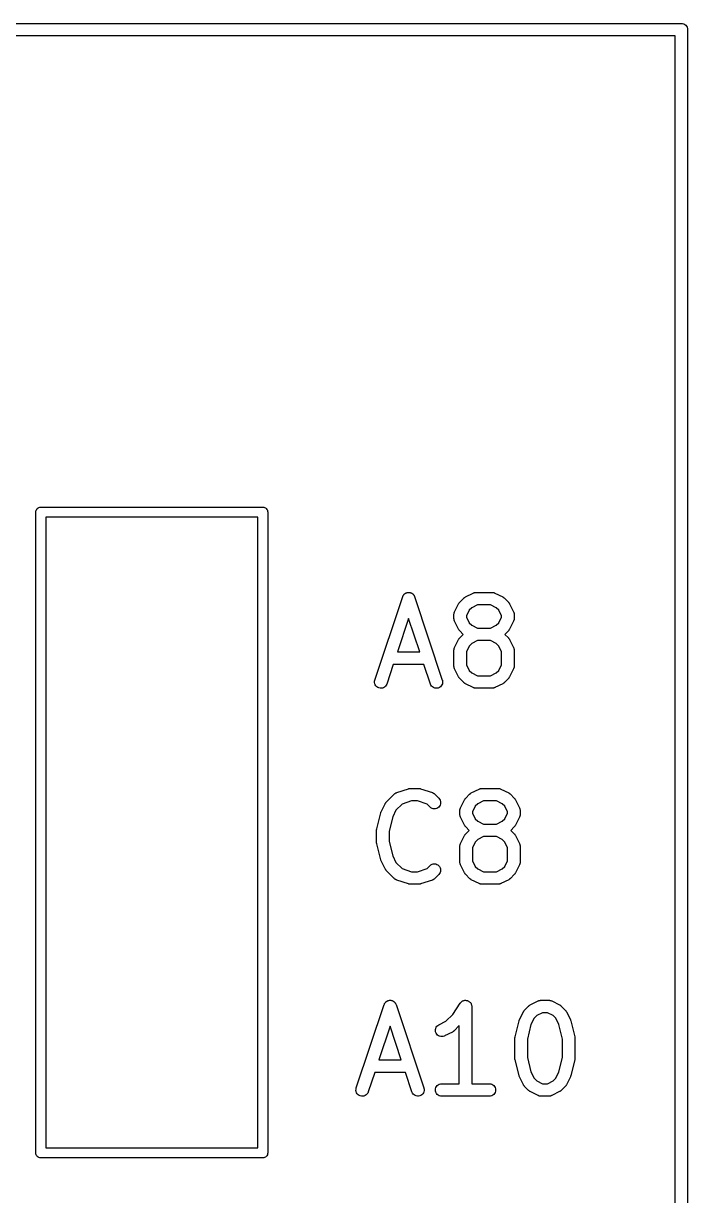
# Model space of a CAD drawing. Extents: x 108.9 to 171.3, y -114.4 to -56.8.
# Drawn here: x 163.31 to 171.27, y -70.87 to -56.82 of the extents above; entities that cross this region are included whole.
import ezdxf

# ---------------------------------------------------------------- set-up
doc = ezdxf.new("R2010")
doc.units = 0
doc.header["$MEASUREMENT"] = 0
doc.layers.add('BLACK', color=7, linetype='CONTINUOUS')

msp = doc.modelspace()

# ---------------------------------------------------------------- linework, layer by layer
at = {"layer": 'BLACK', "linetype": 'CONTINUOUS'}
for p, q in [((108.97, -56.821), (171.192, -56.821)), ((171.192, -56.821), (171.196, -56.8206)), ((171.196, -56.8206), (171.2, -56.821)), ((171.2, -56.821), (171.211, -56.8221)), ((171.211, -56.8221), (171.225, -56.8264)), ((171.225, -56.8264), (171.238, -56.8333)), ((171.238, -56.8333), (171.249, -56.8427)), ((171.249, -56.8427), (171.259, -56.8541)), ((171.259, -56.8541), (171.266, -56.8672)), ((171.266, -56.8672), (171.27, -56.8813)), ((171.27, -56.8813), (171.271, -56.896)), ((171.121, -56.971), (109.041, -56.971)), ((171.121, -114.225), (171.121, -56.971)), ((171.271, -56.896), (171.271, -56.8997)), ((171.271, -56.8997), (171.271, -114.296)), ((163.457, -62.6662), (163.46, -62.6549)), ((163.46, -62.6549), (163.466, -62.6445)), ((163.466, -62.6445), (163.473, -62.6354)), ((163.473, -62.6354), (163.483, -62.6279)), ((163.483, -62.6279), (163.493, -62.6223)), ((163.493, -62.6223), (163.504, -62.6189)), ((163.504, -62.6189), (163.513, -62.618)), ((163.513, -62.618), (163.516, -62.6177)), ((163.513, -62.618), (163.513, -62.618)), ((163.516, -62.6177), (163.519, -62.618)), ((163.519, -62.618), (166.173, -62.618)), ((166.173, -62.618), (166.176, -62.6177)), ((166.176, -62.6177), (166.179, -62.618)), ((166.179, -62.618), (166.188, -62.6189)), ((166.188, -62.6189), (166.199, -62.6223)), ((166.199, -62.6223), (166.209, -62.6279)), ((166.209, -62.6279), (166.219, -62.6354)), ((166.219, -62.6354), (166.226, -62.6445)), ((166.226, -62.6445), (166.232, -62.6549)), ((166.232, -62.6549), (166.235, -62.6662)), ((163.456, -62.678), (163.457, -62.6662)), ((163.456, -62.681), (163.456, -62.678)), ((163.456, -70.3551), (163.456, -62.681)), ((163.576, -62.738), (163.576, -70.298)), ((166.116, -62.738), (163.576, -62.738)), ((166.116, -70.298), (166.116, -62.738)), ((166.235, -62.6662), (166.236, -62.678)), ((166.236, -62.678), (166.236, -62.6809)), ((166.236, -62.6809), (166.236, -70.3551)), ((167.521, -64.6907), (167.855, -63.6907)), ((167.855, -63.6897), (167.857, -63.685)), ((167.855, -63.6907), (167.855, -63.6897)), ((167.857, -63.685), (167.859, -63.6801)), ((167.859, -63.6801), (167.86, -63.6783)), ((167.86, -63.6783), (167.861, -63.6764)), ((167.861, -63.6764), (167.864, -63.6722)), ((167.864, -63.6722), (167.867, -63.6678)), ((167.867, -63.6678), (167.868, -63.6663)), ((167.868, -63.6663), (167.87, -63.6646)), ((167.87, -63.6646), (167.874, -63.661)), ((167.874, -63.661), (167.877, -63.6573)), ((167.877, -63.6573), (167.879, -63.6561)), ((167.879, -63.6561), (167.88, -63.6546)), ((167.88, -63.6546), (167.885, -63.6519)), ((167.885, -63.6519), (167.889, -63.6489)), ((167.889, -63.6489), (167.891, -63.6481)), ((167.891, -63.6481), (167.893, -63.647)), ((167.893, -63.647), (167.898, -63.6451)), ((167.898, -63.6451), (167.903, -63.6431)), ((167.903, -63.6431), (167.905, -63.6426)), ((167.905, -63.6426), (167.907, -63.6419)), ((167.907, -63.6419), (167.912, -63.641)), ((167.912, -63.641), (167.917, -63.6399)), ((167.917, -63.6399), (167.919, -63.6399)), ((167.919, -63.6399), (167.921, -63.6395)), ((167.921, -63.6395), (167.926, -63.6397)), ((167.926, -63.6397), (167.932, -63.6396)), ((167.932, -63.6396), (167.934, -63.64)), ((167.934, -63.64), (167.936, -63.64)), ((167.936, -63.64), (167.941, -63.6412)), ((167.941, -63.6412), (167.946, -63.6421)), ((167.946, -63.6421), (167.948, -63.6429)), ((167.948, -63.6429), (167.95, -63.6434)), ((167.95, -63.6434), (167.955, -63.6455)), ((167.955, -63.6455), (167.96, -63.6474)), ((167.96, -63.6474), (167.961, -63.6486)), ((167.961, -63.6486), (167.963, -63.6495)), ((167.963, -63.6495), (167.968, -63.6525)), ((167.968, -63.6525), (167.972, -63.6553)), ((167.972, -63.6553), (167.974, -63.6567)), ((167.974, -63.6567), (167.975, -63.658)), ((167.975, -63.658), (167.979, -63.6618)), ((167.979, -63.6618), (167.983, -63.6653)), ((167.983, -63.6653), (167.984, -63.6671)), ((167.984, -63.6671), (167.985, -63.6687)), ((167.985, -63.6687), (167.988, -63.673)), ((167.988, -63.673), (167.991, -63.6773)), ((167.991, -63.6773), (167.992, -63.6793)), ((167.992, -63.6793), (167.993, -63.6811)), ((167.993, -63.6811), (167.995, -63.6859)), ((167.995, -63.6859), (167.997, -63.6907)), ((167.997, -63.6907), (168.33, -64.6907)), ((168.478, -63.8713), (168.525, -63.7761)), ((168.525, -63.7761), (168.526, -63.7751)), ((168.526, -63.7751), (168.528, -63.7716)), ((168.528, -63.7716), (168.53, -63.7679)), ((168.53, -63.7679), (168.532, -63.7655)), ((168.532, -63.7655), (168.534, -63.7629)), ((168.534, -63.7629), (168.537, -63.7598)), ((168.537, -63.7598), (168.539, -63.7566)), ((168.539, -63.7566), (168.587, -63.709)), ((168.587, -63.709), (168.588, -63.7082)), ((168.588, -63.7082), (168.591, -63.7056)), ((168.591, -63.7056), (168.594, -63.7027)), ((168.594, -63.7027), (168.597, -63.701)), ((168.597, -63.701), (168.599, -63.6991)), ((168.599, -63.6991), (168.603, -63.6972)), ((168.603, -63.6972), (168.607, -63.6949)), ((168.607, -63.6949), (168.702, -63.6473)), ((168.702, -63.6473), (168.703, -63.6468)), ((168.703, -63.6468), (168.705, -63.6461)), ((168.705, -63.6461), (168.707, -63.645)), ((168.707, -63.645), (168.712, -63.6436)), ((168.712, -63.6436), (168.716, -63.6418)), ((168.716, -63.6418), (168.719, -63.6414)), ((168.719, -63.6414), (168.721, -63.6408)), ((168.721, -63.6408), (168.726, -63.6403)), ((168.726, -63.6403), (168.731, -63.6395)), ((168.731, -63.6395), (168.733, -63.6396)), ((168.733, -63.6396), (168.735, -63.6394)), ((168.735, -63.6394), (168.926, -63.6394)), ((168.926, -63.6394), (168.927, -63.6394)), ((168.927, -63.6394), (168.929, -63.6396)), ((168.929, -63.6396), (168.931, -63.6396)), ((168.931, -63.6396), (168.936, -63.6404)), ((168.936, -63.6404), (168.941, -63.641)), ((168.941, -63.641), (168.944, -63.6417)), ((168.944, -63.6417), (168.946, -63.6421)), ((168.946, -63.6421), (168.95, -63.6439)), ((168.95, -63.6439), (168.955, -63.6454)), ((168.955, -63.6454), (168.957, -63.6465)), ((168.957, -63.6465), (168.959, -63.6473)), ((168.959, -63.6473), (169.055, -63.6949)), ((169.055, -63.6949), (169.056, -63.6954)), ((169.056, -63.6954), (169.059, -63.6977)), ((169.059, -63.6977), (169.063, -63.6997)), ((169.063, -63.6997), (169.065, -63.7017)), ((169.065, -63.7017), (169.068, -63.7034)), ((169.068, -63.7034), (169.071, -63.7063)), ((169.071, -63.7063), (169.074, -63.709)), ((169.074, -63.709), (169.122, -63.7566)), ((169.122, -63.7566), (169.122, -63.7573)), ((169.122, -63.7573), (169.125, -63.7606)), ((169.125, -63.7606), (169.128, -63.7637)), ((169.128, -63.7637), (169.13, -63.7663)), ((169.13, -63.7663), (169.132, -63.7688)), ((169.132, -63.7688), (169.134, -63.7725)), ((169.134, -63.7725), (169.136, -63.7761)), ((169.136, -63.7761), (169.183, -63.8713)), ((168.47, -63.8994), (168.471, -63.8944)), ((168.47, -63.9016), (168.47, -63.8994)), ((168.47, -63.9038), (168.47, -63.9016)), ((168.47, -63.9049), (168.47, -63.9038)), ((168.47, -63.9525), (168.47, -63.9049)), ((168.471, -63.8893), (168.472, -63.8872)), ((168.471, -63.8944), (168.471, -63.8893)), ((168.472, -63.8872), (168.473, -63.885)), ((168.473, -63.885), (168.474, -63.8802)), ((168.474, -63.8802), (168.476, -63.8753)), ((168.476, -63.8753), (168.477, -63.8734)), ((168.477, -63.8734), (168.478, -63.8713)), ((168.654, -63.854), (168.62, -63.9226)), ((168.685, -63.8236), (168.654, -63.854)), ((168.753, -63.7894), (168.685, -63.8236)), ((168.908, -63.7894), (168.753, -63.7894)), ((168.977, -63.8236), (168.908, -63.7894)), ((169.007, -63.854), (168.977, -63.8236)), ((169.041, -63.9226), (169.007, -63.854)), ((169.183, -63.8713), (169.184, -63.8723)), ((169.184, -63.8723), (169.185, -63.8743)), ((169.185, -63.8743), (169.186, -63.8763)), ((169.186, -63.8763), (169.187, -63.8812)), ((169.187, -63.8812), (169.189, -63.886)), ((169.189, -63.886), (169.189, -63.8882)), ((169.189, -63.8882), (169.19, -63.8903)), ((169.19, -63.8903), (169.19, -63.8954)), ((169.19, -63.8954), (169.191, -63.9005)), ((169.191, -63.9005), (169.191, -63.9027)), ((169.191, -63.9027), (169.191, -63.9049)), ((169.191, -63.9049), (169.191, -63.9525)), ((167.926, -63.9515), (167.792, -64.3537)), ((168.06, -64.3537), (167.926, -63.9515)), ((168.47, -63.9547), (168.47, -63.9525)), ((168.47, -63.9569), (168.47, -63.9547)), ((168.471, -63.9619), (168.47, -63.9569)), ((168.471, -63.967), (168.471, -63.9619)), ((168.472, -63.9692), (168.471, -63.967)), ((168.472, -63.9713), (168.472, -63.9692)), ((168.474, -63.9761), (168.472, -63.9713)), ((168.476, -63.9811), (168.474, -63.9761)), ((168.477, -63.983), (168.476, -63.9811)), ((168.477, -63.9851), (168.477, -63.983)), ((168.478, -63.986), (168.477, -63.9851)), ((168.525, -64.0813), (168.478, -63.986)), ((168.62, -63.9226), (168.62, -63.9348)), ((168.62, -63.9348), (168.654, -64.0033)), ((168.654, -64.0033), (168.685, -64.0337)), ((168.685, -64.0337), (168.753, -64.068)), ((168.908, -64.068), (168.977, -64.0337)), ((168.977, -64.0337), (169.007, -64.0033)), ((169.007, -64.0033), (169.041, -63.9348)), ((169.041, -63.9348), (169.041, -63.9226)), ((169.183, -63.986), (169.136, -64.0813)), ((169.184, -63.984), (169.183, -63.986)), ((169.185, -63.982), (169.184, -63.984)), ((169.187, -63.9771), (169.185, -63.982)), ((169.189, -63.9723), (169.187, -63.9771)), ((169.19, -63.9681), (169.189, -63.9702)), ((169.189, -63.9702), (169.189, -63.9723)), ((169.191, -63.9579), (169.19, -63.963)), ((169.19, -63.963), (169.19, -63.9681)), ((169.191, -63.9525), (169.191, -63.9535)), ((169.191, -63.9535), (169.191, -63.9557)), ((169.191, -63.9557), (169.191, -63.9579)), ((168.528, -64.0848), (168.525, -64.0813)), ((168.526, -64.2037), (168.528, -64.2002)), ((168.53, -64.0886), (168.528, -64.0848)), ((168.528, -64.2002), (168.53, -64.1965)), ((168.532, -64.091), (168.53, -64.0886)), ((168.53, -64.1965), (168.532, -64.1941)), ((168.533, -64.0936), (168.532, -64.091)), ((168.532, -64.1941), (168.534, -64.1914)), ((168.536, -64.0967), (168.533, -64.0936)), ((168.534, -64.1914), (168.537, -64.1884)), ((168.539, -64.1), (168.536, -64.0967)), ((168.537, -64.1884), (168.539, -64.1852)), ((168.539, -64.1007), (168.539, -64.1)), ((168.582, -64.143), (168.539, -64.1007)), ((168.539, -64.1852), (168.582, -64.143)), ((168.753, -64.068), (168.908, -64.068)), ((169.122, -64.1007), (169.079, -64.143)), ((169.079, -64.143), (169.122, -64.1852)), ((169.124, -64.0975), (169.122, -64.1007)), ((169.122, -64.1852), (169.122, -64.1859)), ((169.122, -64.1859), (169.125, -64.1892)), ((169.127, -64.0945), (169.124, -64.0975)), ((169.125, -64.1892), (169.128, -64.1923)), ((169.129, -64.0918), (169.127, -64.0945)), ((169.128, -64.1923), (169.13, -64.1949)), ((169.131, -64.0894), (169.129, -64.0918)), ((169.13, -64.1949), (169.132, -64.1973)), ((169.133, -64.0857), (169.131, -64.0894)), ((169.132, -64.1973), (169.134, -64.2011)), ((169.135, -64.0822), (169.133, -64.0857)), ((169.136, -64.0813), (169.135, -64.0822)), ((168.47, -64.328), (168.471, -64.3229)), ((168.47, -64.3302), (168.47, -64.328)), ((168.47, -64.3324), (168.47, -64.3302)), ((168.47, -64.3334), (168.47, -64.3324)), ((168.47, -64.5239), (168.47, -64.3334)), ((168.471, -64.3178), (168.472, -64.3157)), ((168.471, -64.3229), (168.471, -64.3178)), ((168.472, -64.3157), (168.473, -64.3136)), ((168.473, -64.3136), (168.474, -64.3088)), ((168.474, -64.3088), (168.476, -64.3039)), ((168.476, -64.3039), (168.477, -64.3019)), ((168.477, -64.3019), (168.478, -64.2999)), ((168.478, -64.2999), (168.525, -64.2046)), ((168.525, -64.2046), (168.526, -64.2037)), ((168.654, -64.2826), (168.62, -64.3511)), ((168.685, -64.2522), (168.654, -64.2826)), ((168.753, -64.218), (168.685, -64.2522)), ((168.908, -64.218), (168.753, -64.218)), ((168.977, -64.2522), (168.908, -64.218)), ((169.007, -64.2826), (168.977, -64.2522)), ((169.041, -64.3511), (169.007, -64.2826)), ((169.134, -64.2011), (169.136, -64.2046)), ((169.136, -64.2046), (169.183, -64.2999)), ((169.183, -64.2999), (169.184, -64.3008)), ((169.184, -64.3008), (169.185, -64.3029)), ((169.185, -64.3029), (169.186, -64.3048)), ((169.186, -64.3048), (169.187, -64.3098)), ((169.187, -64.3098), (169.189, -64.3146)), ((169.189, -64.3146), (169.189, -64.3167)), ((169.189, -64.3167), (169.19, -64.3189)), ((169.19, -64.3189), (169.19, -64.324)), ((169.19, -64.324), (169.191, -64.329)), ((169.191, -64.329), (169.191, -64.3312)), ((169.191, -64.3312), (169.191, -64.3334)), ((169.191, -64.3334), (169.191, -64.5239)), ((167.792, -64.3537), (168.06, -64.3537)), ((168.62, -64.3511), (168.62, -64.5062)), ((169.041, -64.5062), (169.041, -64.3511)), ((167.742, -64.5037), (167.664, -64.7381)), ((168.11, -64.5037), (167.742, -64.5037)), ((168.188, -64.7381), (168.11, -64.5037)), ((168.47, -64.5261), (168.47, -64.5239)), ((168.47, -64.5283), (168.47, -64.5261)), ((168.471, -64.5334), (168.47, -64.5283)), ((168.471, -64.5385), (168.471, -64.5334)), ((168.472, -64.5406), (168.471, -64.5385)), ((168.472, -64.5428), (168.472, -64.5406)), ((168.474, -64.5476), (168.472, -64.5428)), ((168.476, -64.5525), (168.474, -64.5476)), ((168.477, -64.5544), (168.476, -64.5525)), ((168.477, -64.5565), (168.477, -64.5544)), ((168.478, -64.5574), (168.477, -64.5565)), ((168.525, -64.6527), (168.478, -64.5574)), ((168.62, -64.5062), (168.654, -64.5747)), ((168.654, -64.5747), (168.685, -64.6051)), ((168.685, -64.6051), (168.753, -64.6394)), ((168.908, -64.6394), (168.977, -64.6051)), ((168.977, -64.6051), (169.007, -64.5747)), ((169.007, -64.5747), (169.041, -64.5062)), ((169.183, -64.5574), (169.136, -64.6527)), ((169.184, -64.5554), (169.183, -64.5574)), ((169.185, -64.5534), (169.184, -64.5554)), ((169.187, -64.5486), (169.185, -64.5534)), ((169.189, -64.5438), (169.187, -64.5486)), ((169.19, -64.5395), (169.189, -64.5416)), ((169.189, -64.5416), (169.189, -64.5438)), ((169.191, -64.5294), (169.19, -64.5344)), ((169.19, -64.5344), (169.19, -64.5395)), ((169.191, -64.5239), (169.191, -64.525)), ((169.191, -64.525), (169.191, -64.5271)), ((169.191, -64.5271), (169.191, -64.5294)), ((167.518, -64.7049), (167.521, -64.6907)), ((167.518, -64.7196), (167.518, -64.7049)), ((167.52, -64.734), (167.518, -64.7196)), ((167.525, -64.7477), (167.52, -64.734)), ((167.533, -64.7601), (167.525, -64.7477)), ((167.543, -64.7708), (167.533, -64.7601)), ((167.657, -64.7524), (167.649, -64.7642)), ((167.663, -64.7391), (167.657, -64.7524)), ((167.664, -64.7381), (167.663, -64.7391)), ((168.194, -64.7515), (168.188, -64.7381)), ((168.202, -64.7634), (168.194, -64.7515)), ((168.318, -64.7609), (168.308, -64.7715)), ((168.326, -64.7486), (168.318, -64.7609)), ((168.331, -64.735), (168.326, -64.7486)), ((168.33, -64.6907), (168.331, -64.6917)), ((168.331, -64.6917), (168.334, -64.706)), ((168.334, -64.7206), (168.331, -64.735)), ((168.334, -64.706), (168.334, -64.7206)), ((168.528, -64.6563), (168.525, -64.6527)), ((168.53, -64.66), (168.528, -64.6563)), ((168.532, -64.6624), (168.53, -64.66)), ((168.533, -64.6651), (168.532, -64.6624)), ((168.536, -64.6681), (168.533, -64.6651)), ((168.539, -64.6714), (168.536, -64.6681)), ((168.539, -64.6722), (168.539, -64.6714)), ((168.587, -64.7198), (168.539, -64.6722)), ((168.59, -64.7225), (168.587, -64.7198)), ((168.593, -64.7254), (168.59, -64.7225)), ((168.596, -64.7271), (168.593, -64.7254)), ((168.598, -64.7291), (168.596, -64.7271)), ((168.602, -64.7311), (168.598, -64.7291)), ((168.606, -64.7334), (168.602, -64.7311)), ((168.607, -64.7338), (168.606, -64.7334)), ((168.702, -64.7815), (168.607, -64.7338)), ((168.753, -64.6394), (168.908, -64.6394)), ((169.055, -64.7338), (168.959, -64.7815)), ((169.058, -64.7316), (169.055, -64.7338)), ((169.062, -64.7297), (169.058, -64.7316)), ((169.064, -64.7277), (169.062, -64.7297)), ((169.067, -64.7261), (169.064, -64.7277)), ((169.07, -64.7232), (169.067, -64.7261)), ((169.073, -64.7205), (169.07, -64.7232)), ((169.074, -64.7198), (169.073, -64.7205)), ((169.122, -64.6722), (169.074, -64.7198)), ((169.124, -64.6689), (169.122, -64.6722)), ((169.127, -64.6659), (169.124, -64.6689)), ((169.129, -64.6633), (169.127, -64.6659)), ((169.131, -64.6609), (169.129, -64.6633)), ((169.133, -64.6572), (169.131, -64.6609)), ((169.135, -64.6536), (169.133, -64.6572)), ((169.136, -64.6527), (169.135, -64.6536)), ((167.555, -64.7793), (167.543, -64.7708)), ((167.568, -64.7854), (167.555, -64.7793)), ((167.583, -64.7887), (167.568, -64.7854)), ((167.597, -64.7892), (167.583, -64.7887)), ((167.612, -64.7869), (167.597, -64.7892)), ((167.625, -64.7818), (167.612, -64.7869)), ((167.638, -64.7741), (167.625, -64.7818)), ((167.649, -64.7642), (167.638, -64.7741)), ((168.213, -64.7735), (168.202, -64.7634)), ((168.225, -64.7813), (168.213, -64.7735)), ((168.239, -64.7866), (168.225, -64.7813)), ((168.253, -64.7892), (168.239, -64.7866)), ((168.268, -64.7888), (168.253, -64.7892)), ((168.282, -64.7857), (168.268, -64.7888)), ((168.296, -64.7798), (168.282, -64.7857)), ((168.308, -64.7715), (168.296, -64.7798)), ((168.704, -64.7823), (168.702, -64.7815)), ((168.706, -64.7833), (168.704, -64.7823)), ((168.711, -64.7849), (168.706, -64.7833)), ((168.715, -64.7867), (168.711, -64.7849)), ((168.718, -64.7871), (168.715, -64.7867)), ((168.72, -64.7877), (168.718, -64.7871)), ((168.725, -64.7883), (168.72, -64.7877)), ((168.73, -64.7892), (168.725, -64.7883)), ((168.732, -64.7891), (168.73, -64.7892)), ((168.734, -64.7894), (168.732, -64.7891)), ((168.735, -64.7894), (168.734, -64.7894)), ((168.926, -64.7894), (168.735, -64.7894)), ((168.928, -64.7892), (168.926, -64.7894)), ((168.93, -64.7893), (168.928, -64.7892)), ((168.935, -64.7885), (168.93, -64.7893)), ((168.94, -64.788), (168.935, -64.7885)), ((168.942, -64.7873), (168.94, -64.788)), ((168.945, -64.787), (168.942, -64.7873)), ((168.949, -64.7852), (168.945, -64.787)), ((168.954, -64.7837), (168.949, -64.7852)), ((168.956, -64.7827), (168.954, -64.7837)), ((168.958, -64.7819), (168.956, -64.7827)), ((168.959, -64.7815), (168.958, -64.7819)), ((167.783, -66.0398), (167.926, -65.9922)), ((167.926, -65.9922), (167.927, -65.9919)), ((167.927, -65.9919), (167.931, -65.991)), ((167.931, -65.991), (167.935, -65.9898)), ((167.935, -65.9898), (167.938, -65.9895)), ((167.938, -65.9895), (167.941, -65.9889)), ((167.941, -65.9889), (167.945, -65.9888)), ((167.945, -65.9888), (167.95, -65.9884)), ((167.95, -65.9884), (168.045, -65.9884)), ((168.045, -65.9884), (168.046, -65.9884)), ((168.046, -65.9884), (168.05, -65.9889)), ((168.05, -65.9889), (168.054, -65.989)), ((168.054, -65.989), (168.057, -65.9897)), ((168.057, -65.9897), (168.06, -65.99)), ((168.06, -65.99), (168.064, -65.9913)), ((168.064, -65.9913), (168.069, -65.9922)), ((168.069, -65.9922), (168.211, -66.0398)), ((168.678, -66.0439), (168.773, -65.9963)), ((168.773, -65.9963), (168.774, -65.9958)), ((168.774, -65.9958), (168.776, -65.9951)), ((168.776, -65.9951), (168.778, -65.994)), ((168.778, -65.994), (168.783, -65.9926)), ((168.783, -65.9926), (168.788, -65.9908)), ((168.788, -65.9908), (168.79, -65.9904)), ((168.79, -65.9904), (168.792, -65.9898)), ((168.792, -65.9898), (168.797, -65.9893)), ((168.797, -65.9893), (168.802, -65.9885)), ((168.802, -65.9885), (168.805, -65.9886)), ((168.805, -65.9886), (168.807, -65.9884)), ((168.807, -65.9884), (168.997, -65.9884)), ((168.997, -65.9884), (168.998, -65.9884)), ((168.998, -65.9884), (169, -65.9886)), ((169, -65.9886), (169.003, -65.9886)), ((169.003, -65.9886), (169.008, -65.9894)), ((169.008, -65.9894), (169.013, -65.99)), ((169.013, -65.99), (169.015, -65.9907)), ((169.015, -65.9907), (169.017, -65.9911)), ((169.017, -65.9911), (169.022, -65.9929)), ((169.022, -65.9929), (169.027, -65.9944)), ((169.027, -65.9944), (169.029, -65.9955)), ((169.029, -65.9955), (169.031, -65.9963)), ((169.031, -65.9963), (169.126, -66.0439)), ((167.647, -66.1682), (167.649, -66.1645)), ((167.649, -66.1645), (167.651, -66.1621)), ((167.651, -66.1621), (167.653, -66.1595)), ((167.653, -66.1595), (167.656, -66.1565)), ((167.656, -66.1565), (167.658, -66.1532)), ((167.658, -66.1532), (167.754, -66.058)), ((167.754, -66.0572), (167.756, -66.0559)), ((167.754, -66.058), (167.754, -66.0572)), ((167.756, -66.0559), (167.758, -66.0543)), ((167.758, -66.0543), (167.762, -66.0513)), ((167.762, -66.0513), (167.766, -66.0481)), ((167.766, -66.0481), (167.768, -66.0471)), ((167.768, -66.0471), (167.77, -66.0458)), ((167.77, -66.0458), (167.774, -66.0437)), ((167.774, -66.0437), (167.779, -66.0414)), ((167.779, -66.0414), (167.781, -66.0407)), ((167.781, -66.0407), (167.783, -66.0398)), ((167.962, -66.1384), (167.847, -66.1766)), ((168.033, -66.1384), (167.962, -66.1384)), ((168.147, -66.1766), (168.033, -66.1384)), ((168.211, -66.0398), (168.212, -66.0402)), ((168.212, -66.0402), (168.214, -66.0411)), ((168.214, -66.0411), (168.217, -66.0418)), ((168.217, -66.0418), (168.221, -66.0442)), ((168.221, -66.0442), (168.226, -66.0463)), ((168.226, -66.0463), (168.227, -66.0476)), ((168.227, -66.0476), (168.229, -66.0487)), ((168.229, -66.0487), (168.233, -66.0519)), ((168.233, -66.0519), (168.238, -66.0549)), ((168.238, -66.0549), (168.239, -66.0566)), ((168.239, -66.0566), (168.241, -66.058)), ((168.241, -66.058), (168.288, -66.1056)), ((168.288, -66.1056), (168.289, -66.1063)), ((168.289, -66.1063), (168.298, -66.1178)), ((168.298, -66.1178), (168.305, -66.1308)), ((168.305, -66.1308), (168.309, -66.1448)), ((168.309, -66.1448), (168.31, -66.1594)), ((168.31, -66.1594), (168.309, -66.174)), ((168.549, -66.2203), (168.597, -66.1251)), ((168.597, -66.1241), (168.6, -66.1206)), ((168.597, -66.1251), (168.597, -66.1241)), ((168.6, -66.1206), (168.602, -66.1169)), ((168.602, -66.1169), (168.604, -66.1145)), ((168.604, -66.1145), (168.605, -66.1119)), ((168.605, -66.1119), (168.608, -66.1088)), ((168.608, -66.1088), (168.611, -66.1056)), ((168.611, -66.1056), (168.658, -66.058)), ((168.658, -66.058), (168.659, -66.0572)), ((168.659, -66.0572), (168.663, -66.0546)), ((168.663, -66.0546), (168.666, -66.0517)), ((168.666, -66.0517), (168.668, -66.05)), ((168.668, -66.05), (168.671, -66.0481)), ((168.671, -66.0481), (168.674, -66.0462)), ((168.674, -66.0462), (168.678, -66.0439)), ((168.824, -66.1384), (168.756, -66.1726)), ((168.98, -66.1384), (168.824, -66.1384)), ((169.048, -66.1726), (168.98, -66.1384)), ((169.126, -66.0439), (169.127, -66.0444)), ((169.127, -66.0444), (169.13, -66.0467)), ((169.13, -66.0467), (169.134, -66.0487)), ((169.134, -66.0487), (169.137, -66.0507)), ((169.137, -66.0507), (169.139, -66.0524)), ((169.139, -66.0524), (169.142, -66.0553)), ((169.142, -66.0553), (169.146, -66.058)), ((169.146, -66.058), (169.193, -66.1056)), ((169.193, -66.1056), (169.194, -66.1063)), ((169.194, -66.1063), (169.196, -66.1096)), ((169.196, -66.1096), (169.199, -66.1127)), ((169.199, -66.1127), (169.201, -66.1153)), ((169.201, -66.1153), (169.203, -66.1178)), ((169.203, -66.1178), (169.205, -66.1215)), ((169.205, -66.1215), (169.207, -66.1251)), ((169.207, -66.1251), (169.255, -66.2203)), ((167.544, -66.4738), (167.591, -66.2833)), ((167.591, -66.2823), (167.592, -66.2819)), ((167.591, -66.2833), (167.591, -66.2823)), ((167.592, -66.2816), (167.594, -66.2751)), ((167.592, -66.2819), (167.592, -66.2816)), ((167.594, -66.2751), (167.597, -66.2686)), ((167.597, -66.2679), (167.644, -66.1727)), ((167.597, -66.2683), (167.597, -66.2679)), ((167.597, -66.2686), (167.597, -66.2683)), ((167.644, -66.1727), (167.645, -66.1718)), ((167.645, -66.1718), (167.647, -66.1682)), ((167.773, -66.2507), (167.735, -66.3277)), ((167.847, -66.1766), (167.773, -66.2507)), ((168.182, -66.2117), (168.147, -66.1766)), ((168.194, -66.2209), (168.182, -66.2117)), ((168.207, -66.2279), (168.194, -66.2209)), ((168.221, -66.2321), (168.207, -66.2279)), ((168.235, -66.2336), (168.221, -66.2321)), ((168.25, -66.2322), (168.235, -66.2336)), ((168.264, -66.2281), (168.25, -66.2322)), ((168.277, -66.2212), (168.264, -66.2281)), ((168.288, -66.212), (168.277, -66.2212)), ((168.297, -66.2008), (168.288, -66.212)), ((168.304, -66.1879), (168.297, -66.2008)), ((168.309, -66.174), (168.304, -66.1879)), ((168.541, -66.2484), (168.542, -66.2433)), ((168.542, -66.2506), (168.541, -66.2484)), ((168.541, -66.2528), (168.542, -66.2506)), ((168.541, -66.2539), (168.541, -66.2528)), ((168.541, -66.3015), (168.541, -66.2539)), ((168.541, -66.3037), (168.541, -66.3015)), ((168.541, -66.3059), (168.541, -66.3037)), ((168.542, -66.3109), (168.541, -66.3059)), ((168.542, -66.2433), (168.543, -66.2383)), ((168.543, -66.2383), (168.544, -66.2362)), ((168.544, -66.234), (168.546, -66.2292)), ((168.544, -66.2362), (168.544, -66.234)), ((168.546, -66.2292), (168.547, -66.2243)), ((168.547, -66.2243), (168.548, -66.2224)), ((168.548, -66.2224), (168.549, -66.2203)), ((168.726, -66.203), (168.691, -66.2716)), ((168.691, -66.2716), (168.691, -66.2838)), ((168.691, -66.2838), (168.726, -66.3523)), ((168.756, -66.1726), (168.726, -66.203)), ((169.078, -66.203), (169.048, -66.1726)), ((169.113, -66.2716), (169.078, -66.203)), ((169.078, -66.3523), (169.113, -66.2838)), ((169.113, -66.2838), (169.113, -66.2716)), ((169.255, -66.2203), (169.255, -66.2213)), ((169.255, -66.2213), (169.256, -66.2233)), ((169.256, -66.2233), (169.257, -66.2253)), ((169.257, -66.2253), (169.259, -66.2302)), ((169.259, -66.2302), (169.26, -66.235)), ((169.26, -66.235), (169.261, -66.2372)), ((169.261, -66.2372), (169.261, -66.2393)), ((169.261, -66.2393), (169.262, -66.2444)), ((169.262, -66.2444), (169.263, -66.2495)), ((169.263, -66.2495), (169.262, -66.2517)), ((169.262, -66.2517), (169.263, -66.2539)), ((169.263, -66.3025), (169.262, -66.3047)), ((169.262, -66.3047), (169.263, -66.3069)), ((169.263, -66.3069), (169.262, -66.312)), ((169.263, -66.2539), (169.263, -66.3015)), ((169.263, -66.3015), (169.263, -66.3025)), ((167.735, -66.3277), (167.691, -66.5012)), ((168.543, -66.316), (168.542, -66.3109)), ((168.543, -66.3182), (168.543, -66.316)), ((168.544, -66.3203), (168.543, -66.3182)), ((168.545, -66.3251), (168.544, -66.3203)), ((168.547, -66.3301), (168.545, -66.3251)), ((168.548, -66.332), (168.547, -66.3301)), ((168.549, -66.3341), (168.548, -66.332)), ((168.549, -66.335), (168.549, -66.3341)), ((168.597, -66.4303), (168.549, -66.335)), ((168.599, -66.4338), (168.597, -66.4303)), ((168.601, -66.4376), (168.599, -66.4338)), ((168.603, -66.44), (168.601, -66.4376)), ((168.605, -66.4426), (168.603, -66.44)), ((168.608, -66.4457), (168.605, -66.4426)), ((168.61, -66.449), (168.608, -66.4457)), ((168.726, -66.3523), (168.756, -66.3827)), ((168.756, -66.3827), (168.824, -66.417)), ((168.824, -66.417), (168.98, -66.417)), ((168.98, -66.417), (169.048, -66.3827)), ((169.048, -66.3827), (169.078, -66.3523)), ((169.196, -66.4465), (169.193, -66.4497)), ((169.199, -66.4435), (169.196, -66.4465)), ((169.2, -66.4408), (169.199, -66.4435)), ((169.202, -66.4384), (169.2, -66.4408)), ((169.204, -66.4347), (169.202, -66.4384)), ((169.207, -66.4312), (169.204, -66.4347)), ((169.255, -66.335), (169.207, -66.4303)), ((169.207, -66.4303), (169.207, -66.4312)), ((169.256, -66.333), (169.255, -66.335)), ((169.257, -66.331), (169.256, -66.333)), ((169.258, -66.3261), (169.257, -66.331)), ((169.26, -66.3213), (169.258, -66.3261)), ((169.261, -66.3171), (169.26, -66.3192)), ((169.26, -66.3192), (169.26, -66.3213)), ((169.262, -66.312), (169.261, -66.3171)), ((167.541, -66.4882), (167.542, -66.4823)), ((167.541, -66.4896), (167.541, -66.4882)), ((167.541, -66.4909), (167.541, -66.4896)), ((167.541, -66.492), (167.541, -66.4909)), ((167.541, -66.6348), (167.541, -66.492)), ((167.542, -66.4823), (167.543, -66.4764)), ((167.543, -66.4751), (167.544, -66.4738)), ((167.543, -66.4764), (167.543, -66.4751)), ((167.691, -66.5012), (167.691, -66.6256)), ((168.549, -66.6489), (168.597, -66.5536)), ((168.597, -66.5527), (168.6, -66.5492)), ((168.597, -66.5536), (168.597, -66.5527)), ((168.6, -66.5492), (168.602, -66.5455)), ((168.602, -66.5455), (168.604, -66.5431)), ((168.604, -66.5431), (168.605, -66.5404)), ((168.605, -66.5404), (168.608, -66.5374)), ((168.608, -66.5374), (168.611, -66.5342)), ((168.611, -66.4497), (168.61, -66.449)), ((168.653, -66.492), (168.611, -66.4497)), ((168.611, -66.5342), (168.653, -66.492)), ((168.824, -66.567), (168.756, -66.6012)), ((168.98, -66.567), (168.824, -66.567)), ((169.048, -66.6012), (168.98, -66.567)), ((169.193, -66.4497), (169.151, -66.492)), ((169.151, -66.492), (169.193, -66.5342)), ((169.193, -66.5342), (169.194, -66.5349)), ((169.194, -66.5349), (169.196, -66.5382)), ((169.196, -66.5382), (169.199, -66.5413)), ((169.199, -66.5413), (169.201, -66.5439)), ((169.201, -66.5439), (169.203, -66.5463)), ((169.203, -66.5463), (169.205, -66.5501)), ((169.205, -66.5501), (169.207, -66.5536)), ((169.207, -66.5536), (169.255, -66.6489)), ((167.541, -66.6361), (167.541, -66.6348)), ((167.541, -66.6375), (167.541, -66.6361)), ((167.542, -66.6434), (167.541, -66.6375)), ((167.543, -66.6494), (167.542, -66.6434)), ((167.543, -66.6507), (167.543, -66.6494)), ((167.543, -66.652), (167.543, -66.6507)), ((167.544, -66.653), (167.543, -66.652)), ((167.591, -66.8435), (167.544, -66.653)), ((167.691, -66.6256), (167.735, -66.7991)), ((168.541, -66.677), (168.542, -66.6719)), ((168.542, -66.6792), (168.541, -66.677)), ((168.541, -66.6814), (168.542, -66.6792)), ((168.541, -66.6824), (168.541, -66.6814)), ((168.541, -66.8729), (168.541, -66.6824)), ((168.542, -66.6719), (168.543, -66.6668)), ((168.543, -66.6668), (168.544, -66.6647)), ((168.544, -66.6626), (168.546, -66.6578)), ((168.544, -66.6647), (168.544, -66.6626)), ((168.546, -66.6578), (168.547, -66.6529)), ((168.547, -66.6529), (168.548, -66.6509)), ((168.548, -66.6509), (168.549, -66.6489)), ((168.726, -66.6316), (168.691, -66.7001)), ((168.691, -66.7001), (168.691, -66.8552)), ((168.756, -66.6012), (168.726, -66.6316)), ((169.078, -66.6316), (169.048, -66.6012)), ((169.113, -66.7001), (169.078, -66.6316)), ((169.113, -66.8552), (169.113, -66.7001)), ((169.255, -66.6489), (169.255, -66.6498)), ((169.255, -66.6498), (169.256, -66.6519)), ((169.256, -66.6519), (169.257, -66.6538)), ((169.257, -66.6538), (169.259, -66.6588)), ((169.259, -66.6588), (169.26, -66.6636)), ((169.26, -66.6636), (169.261, -66.6657)), ((169.261, -66.6657), (169.261, -66.6679)), ((169.261, -66.6679), (169.262, -66.673)), ((169.262, -66.673), (169.263, -66.678)), ((169.263, -66.678), (169.262, -66.6802)), ((169.262, -66.6802), (169.263, -66.6824)), ((169.263, -66.6824), (169.263, -66.8729)), ((167.591, -66.8438), (167.591, -66.8435)), ((167.591, -66.8441), (167.591, -66.8438)), ((167.594, -66.8506), (167.591, -66.8441)), ((167.596, -66.8573), (167.594, -66.8506)), ((167.596, -66.8576), (167.596, -66.8573)), ((167.596, -66.8579), (167.596, -66.8576)), ((167.597, -66.8588), (167.596, -66.8579)), ((167.644, -66.9541), (167.597, -66.8588)), ((167.735, -66.7991), (167.773, -66.8761)), ((168.691, -66.8552), (168.726, -66.9237)), ((169.078, -66.9237), (169.113, -66.8552)), ((167.647, -66.9576), (167.644, -66.9541)), ((167.649, -66.9614), (167.647, -66.9576)), ((167.651, -66.9638), (167.649, -66.9614)), ((167.652, -66.9665), (167.651, -66.9638)), ((167.655, -66.9695), (167.652, -66.9665)), ((167.658, -66.9728), (167.655, -66.9695)), ((167.658, -66.9736), (167.658, -66.9728)), ((167.754, -67.0688), (167.658, -66.9736)), ((167.773, -66.8761), (167.847, -66.9502)), ((167.847, -66.9502), (167.962, -66.9884)), ((167.962, -66.9884), (168.033, -66.9884)), ((168.033, -66.9884), (168.147, -66.9502)), ((168.147, -66.9502), (168.182, -66.9151)), ((168.182, -66.9151), (168.183, -66.9144)), ((168.183, -66.9144), (168.194, -66.9052)), ((168.194, -66.9052), (168.207, -66.8985)), ((168.207, -66.8985), (168.222, -66.8944)), ((168.222, -66.8944), (168.236, -66.8931)), ((168.236, -66.8931), (168.251, -66.8947)), ((168.251, -66.8947), (168.265, -66.8991)), ((168.265, -66.8991), (168.277, -66.9061)), ((168.277, -66.9061), (168.289, -66.9155)), ((168.298, -67.0099), (168.288, -67.0212)), ((168.289, -66.9155), (168.298, -66.9269)), ((168.298, -66.9269), (168.305, -66.9398)), ((168.305, -66.997), (168.298, -67.0099)), ((168.305, -66.9398), (168.309, -66.9538)), ((168.309, -66.983), (168.305, -66.997)), ((168.309, -66.9538), (168.31, -66.9684)), ((168.31, -66.9684), (168.309, -66.983)), ((168.541, -66.8751), (168.541, -66.8729)), ((168.541, -66.8773), (168.541, -66.8751)), ((168.542, -66.8824), (168.541, -66.8773)), ((168.543, -66.8875), (168.542, -66.8824)), ((168.543, -66.8896), (168.543, -66.8875)), ((168.544, -66.8918), (168.543, -66.8896)), ((168.545, -66.8966), (168.544, -66.8918)), ((168.547, -66.9015), (168.545, -66.8966)), ((168.548, -66.9034), (168.547, -66.9015)), ((168.549, -66.9055), (168.548, -66.9034)), ((168.549, -66.9064), (168.549, -66.9055)), ((168.597, -67.0017), (168.549, -66.9064)), ((168.599, -67.0053), (168.597, -67.0017)), ((168.601, -67.009), (168.599, -67.0053)), ((168.603, -67.0114), (168.601, -67.009)), ((168.726, -66.9237), (168.756, -66.9541)), ((168.756, -66.9541), (168.824, -66.9884)), ((168.824, -66.9884), (168.98, -66.9884)), ((168.98, -66.9884), (169.048, -66.9541)), ((169.048, -66.9541), (169.078, -66.9237)), ((169.202, -67.0099), (169.2, -67.0123)), ((169.204, -67.0062), (169.202, -67.0099)), ((169.207, -67.0026), (169.204, -67.0062)), ((169.255, -66.9064), (169.207, -67.0017)), ((169.207, -67.0017), (169.207, -67.0026)), ((169.256, -66.9044), (169.255, -66.9064)), ((169.257, -66.9025), (169.256, -66.9044)), ((169.258, -66.8976), (169.257, -66.9025)), ((169.26, -66.8928), (169.258, -66.8976)), ((169.261, -66.8885), (169.26, -66.8906)), ((169.26, -66.8906), (169.26, -66.8928)), ((169.262, -66.8834), (169.261, -66.8885)), ((169.263, -66.874), (169.262, -66.8761)), ((169.262, -66.8761), (169.263, -66.8784)), ((169.263, -66.8784), (169.262, -66.8834)), ((169.263, -66.8729), (169.263, -66.874)), ((167.755, -67.0702), (167.754, -67.0688)), ((167.757, -67.0718), (167.755, -67.0702)), ((167.761, -67.0748), (167.757, -67.0718)), ((167.765, -67.0781), (167.761, -67.0748)), ((167.767, -67.0791), (167.765, -67.0781)), ((167.769, -67.0804), (167.767, -67.0791)), ((167.773, -67.0826), (167.769, -67.0804)), ((167.778, -67.085), (167.773, -67.0826)), ((167.78, -67.0856), (167.778, -67.085)), ((167.782, -67.0866), (167.78, -67.0856)), ((167.783, -67.0869), (167.782, -67.0866)), ((167.926, -67.1345), (167.783, -67.0869)), ((167.93, -67.1355), (167.926, -67.1345)), ((167.934, -67.1367), (167.93, -67.1355)), ((167.937, -67.1371), (167.934, -67.1367)), ((167.94, -67.1378), (167.937, -67.1371)), ((167.944, -67.1379), (167.94, -67.1378)), ((167.949, -67.1384), (167.944, -67.1379)), ((167.95, -67.1384), (167.949, -67.1384)), ((168.045, -67.1384), (167.95, -67.1384)), ((168.049, -67.138), (168.045, -67.1384)), ((168.053, -67.1379), (168.049, -67.138)), ((168.056, -67.1373), (168.053, -67.1379)), ((168.059, -67.137), (168.056, -67.1373)), ((168.063, -67.1357), (168.059, -67.137)), ((168.068, -67.1349), (168.063, -67.1357)), ((168.069, -67.1345), (168.068, -67.1349)), ((168.211, -67.0869), (168.069, -67.1345)), ((168.213, -67.086), (168.211, -67.0869)), ((168.216, -67.0854), (168.213, -67.086)), ((168.22, -67.083), (168.216, -67.0854)), ((168.225, -67.081), (168.22, -67.083)), ((168.227, -67.0797), (168.225, -67.081)), ((168.229, -67.0787), (168.227, -67.0797)), ((168.233, -67.0755), (168.229, -67.0787)), ((168.237, -67.0725), (168.233, -67.0755)), ((168.238, -67.0709), (168.237, -67.0725)), ((168.24, -67.0695), (168.238, -67.0709)), ((168.241, -67.0688), (168.24, -67.0695)), ((168.288, -67.0212), (168.241, -67.0688)), ((168.605, -67.0141), (168.603, -67.0114)), ((168.608, -67.0171), (168.605, -67.0141)), ((168.61, -67.0204), (168.608, -67.0171)), ((168.611, -67.0212), (168.61, -67.0204)), ((168.658, -67.0688), (168.611, -67.0212)), ((168.662, -67.0715), (168.658, -67.0688)), ((168.665, -67.0744), (168.662, -67.0715)), ((168.667, -67.0761), (168.665, -67.0744)), ((168.67, -67.0781), (168.667, -67.0761)), ((168.674, -67.0801), (168.67, -67.0781)), ((168.677, -67.0824), (168.674, -67.0801)), ((168.678, -67.0828), (168.677, -67.0824)), ((168.773, -67.1305), (168.678, -67.0828)), ((168.775, -67.1313), (168.773, -67.1305)), ((168.777, -67.1323), (168.775, -67.1313)), ((168.782, -67.1339), (168.777, -67.1323)), ((168.787, -67.1357), (168.782, -67.1339)), ((168.789, -67.1361), (168.787, -67.1357)), ((168.791, -67.1367), (168.789, -67.1361)), ((168.796, -67.1373), (168.791, -67.1367)), ((168.801, -67.1382), (168.796, -67.1373)), ((168.804, -67.1381), (168.801, -67.1382)), ((168.806, -67.1384), (168.804, -67.1381)), ((168.807, -67.1384), (168.806, -67.1384)), ((168.997, -67.1384), (168.807, -67.1384)), ((168.999, -67.1382), (168.997, -67.1384)), ((169.002, -67.1383), (168.999, -67.1382)), ((169.007, -67.1375), (169.002, -67.1383)), ((169.012, -67.137), (169.007, -67.1375)), ((169.014, -67.1363), (169.012, -67.137)), ((169.016, -67.136), (169.014, -67.1363)), ((169.021, -67.1342), (169.016, -67.136)), ((169.026, -67.1327), (169.021, -67.1342)), ((169.028, -67.1317), (169.026, -67.1327)), ((169.03, -67.1309), (169.028, -67.1317)), ((169.031, -67.1305), (169.03, -67.1309)), ((169.126, -67.0828), (169.031, -67.1305)), ((169.13, -67.0806), (169.126, -67.0828)), ((169.133, -67.0787), (169.13, -67.0806)), ((169.136, -67.0767), (169.133, -67.0787)), ((169.138, -67.0751), (169.136, -67.0767)), ((169.141, -67.0722), (169.138, -67.0751)), ((169.145, -67.0695), (169.141, -67.0722)), ((169.146, -67.0688), (169.145, -67.0695)), ((169.193, -67.0212), (169.146, -67.0688)), ((169.196, -67.0179), (169.193, -67.0212)), ((169.199, -67.0149), (169.196, -67.0179)), ((169.2, -67.0123), (169.199, -67.0149)), ((167.645, -68.5568), (167.646, -68.5553)), ((167.646, -68.5553), (167.648, -68.5536)), ((167.648, -68.5536), (167.651, -68.55)), ((167.651, -68.55), (167.655, -68.5463)), ((167.655, -68.5463), (167.657, -68.5451)), ((167.657, -68.5451), (167.658, -68.5436)), ((167.658, -68.5436), (167.663, -68.5409)), ((167.663, -68.5409), (167.667, -68.5379)), ((167.667, -68.5379), (167.669, -68.5371)), ((167.669, -68.5371), (167.671, -68.536)), ((167.671, -68.536), (167.676, -68.5341)), ((167.676, -68.5341), (167.68, -68.5321)), ((167.68, -68.5321), (167.682, -68.5316)), ((167.682, -68.5316), (167.685, -68.5309)), ((167.685, -68.5309), (167.69, -68.53)), ((167.69, -68.53), (167.695, -68.5289)), ((167.695, -68.5289), (167.697, -68.5289)), ((167.697, -68.5289), (167.699, -68.5285)), ((167.699, -68.5285), (167.704, -68.5287)), ((167.704, -68.5287), (167.709, -68.5286)), ((167.709, -68.5286), (167.711, -68.529)), ((167.711, -68.529), (167.714, -68.529)), ((167.714, -68.529), (167.719, -68.5302)), ((167.719, -68.5302), (167.724, -68.5311)), ((167.724, -68.5311), (167.726, -68.5319)), ((167.726, -68.5319), (167.728, -68.5324)), ((167.728, -68.5324), (167.733, -68.5345)), ((167.733, -68.5345), (167.737, -68.5364)), ((167.737, -68.5364), (167.739, -68.5376)), ((167.739, -68.5376), (167.741, -68.5385)), ((167.741, -68.5385), (167.745, -68.5415)), ((167.745, -68.5415), (167.75, -68.5443)), ((167.75, -68.5443), (167.751, -68.5457)), ((167.751, -68.5457), (167.753, -68.547)), ((167.753, -68.547), (167.757, -68.5508)), ((167.757, -68.5508), (167.76, -68.5543)), ((167.76, -68.5543), (167.762, -68.5561)), ((168.547, -68.5609), (168.551, -68.5553)), ((168.551, -68.5553), (168.556, -68.5498)), ((168.556, -68.5497), (168.562, -68.545)), ((168.556, -68.5498), (168.556, -68.5497)), ((168.556, -68.5498), (168.556, -68.5498)), ((168.562, -68.545), (168.567, -68.5406)), ((168.567, -68.5406), (168.574, -68.537)), ((168.567, -68.5406), (168.567, -68.5406)), ((168.567, -68.5406), (168.567, -68.5406)), ((168.574, -68.537), (168.58, -68.5338)), ((168.58, -68.5338), (168.588, -68.5317)), ((168.58, -68.5338), (168.58, -68.5338)), ((168.58, -68.5338), (168.58, -68.5338)), ((168.588, -68.5317), (168.594, -68.5297)), ((168.594, -68.5297), (168.602, -68.529)), ((168.594, -68.5297), (168.594, -68.5297)), ((168.594, -68.5297), (168.594, -68.5297)), ((168.602, -68.529), (168.609, -68.5284)), ((168.609, -68.5284), (168.609, -68.5284)), ((168.609, -68.5284), (168.616, -68.5292)), ((168.609, -68.5284), (168.609, -68.5284)), ((168.616, -68.5292), (168.623, -68.5299)), ((168.623, -68.5299), (168.624, -68.5299)), ((168.624, -68.5299), (168.624, -68.5299)), ((168.624, -68.5299), (168.631, -68.5322)), ((168.631, -68.5322), (168.637, -68.5342)), ((168.637, -68.5342), (168.637, -68.5343)), ((168.637, -68.5343), (168.638, -68.5343)), ((168.638, -68.5343), (168.644, -68.5378)), ((168.644, -68.5378), (168.65, -68.5412)), ((168.65, -68.5412), (168.65, -68.5412)), ((168.65, -68.5412), (168.65, -68.5413)), ((168.65, -68.5413), (168.656, -68.5459)), ((168.656, -68.5459), (168.662, -68.5505)), ((168.662, -68.5505), (168.662, -68.5506)), ((168.662, -68.5506), (168.662, -68.5506)), ((168.662, -68.5506), (168.667, -68.5566)), ((169.384, -68.5839), (169.48, -68.5363)), ((169.48, -68.5363), (169.481, -68.5358)), ((169.481, -68.5358), (169.483, -68.5351)), ((169.483, -68.5351), (169.485, -68.534)), ((169.485, -68.534), (169.489, -68.5326)), ((169.489, -68.5326), (169.494, -68.5308)), ((169.494, -68.5308), (169.496, -68.5304)), ((169.496, -68.5304), (169.499, -68.5298)), ((169.499, -68.5298), (169.504, -68.5293)), ((169.504, -68.5293), (169.509, -68.5285)), ((169.509, -68.5285), (169.511, -68.5286)), ((169.511, -68.5286), (169.513, -68.5284)), ((169.513, -68.5284), (169.608, -68.5284)), ((169.608, -68.5284), (169.609, -68.5284)), ((169.609, -68.5284), (169.612, -68.5286)), ((169.612, -68.5286), (169.614, -68.5286)), ((169.614, -68.5286), (169.619, -68.5294)), ((169.619, -68.5294), (169.624, -68.53)), ((169.624, -68.53), (169.626, -68.5307)), ((169.626, -68.5307), (169.628, -68.5311)), ((169.628, -68.5311), (169.633, -68.5329)), ((169.633, -68.5329), (169.638, -68.5344)), ((169.638, -68.5344), (169.64, -68.5355)), ((169.64, -68.5355), (169.642, -68.5363)), ((169.642, -68.5363), (169.737, -68.5839)), ((167.299, -69.5797), (167.632, -68.5797)), ((167.632, -68.5797), (167.633, -68.5787)), ((167.633, -68.5787), (167.635, -68.574)), ((167.635, -68.574), (167.637, -68.5691)), ((167.637, -68.5691), (167.638, -68.5673)), ((167.638, -68.5673), (167.639, -68.5654)), ((167.639, -68.5654), (167.642, -68.5612)), ((167.642, -68.5612), (167.645, -68.5568)), ((167.762, -68.5561), (167.763, -68.5577)), ((167.763, -68.5577), (167.766, -68.562)), ((167.766, -68.562), (167.769, -68.5663)), ((167.769, -68.5663), (167.77, -68.5683)), ((167.77, -68.5683), (167.771, -68.5701)), ((167.771, -68.5701), (167.773, -68.5749)), ((167.773, -68.5749), (167.775, -68.5797)), ((167.775, -68.5797), (168.108, -69.5797)), ((168.455, -68.6985), (168.546, -68.5618)), ((168.546, -68.5618), (168.546, -68.561)), ((168.546, -68.561), (168.546, -68.561)), ((168.546, -68.561), (168.547, -68.561)), ((168.547, -68.561), (168.547, -68.5609)), ((168.667, -68.5566), (168.671, -68.5619)), ((168.671, -68.5619), (168.671, -68.5619)), ((168.671, -68.5619), (168.671, -68.562)), ((168.671, -68.562), (168.675, -68.5689)), ((168.675, -68.5689), (168.678, -68.5748)), ((168.678, -68.5748), (168.678, -68.5749)), ((168.678, -68.5749), (168.678, -68.5749)), ((168.678, -68.5749), (168.68, -68.582)), ((168.68, -68.582), (168.682, -68.5888)), ((168.682, -68.5888), (168.682, -68.5889)), ((168.682, -68.5889), (168.682, -68.5889)), ((168.682, -68.5889), (168.683, -68.5963)), ((168.683, -68.5963), (168.683, -68.6034)), ((168.683, -68.6034), (168.683, -69.5284)), ((169.256, -68.7603), (169.303, -68.6651)), ((169.303, -68.6651), (169.304, -68.6641)), ((169.304, -68.6641), (169.306, -68.6606)), ((169.306, -68.6606), (169.308, -68.6569)), ((169.308, -68.6569), (169.31, -68.6545)), ((169.31, -68.6545), (169.312, -68.6519)), ((169.312, -68.6519), (169.315, -68.6488)), ((169.315, -68.6488), (169.317, -68.6456)), ((169.317, -68.6456), (169.365, -68.598)), ((169.365, -68.598), (169.366, -68.5972)), ((169.366, -68.5972), (169.369, -68.5946)), ((169.369, -68.5946), (169.372, -68.5917)), ((169.372, -68.5917), (169.375, -68.59)), ((169.375, -68.59), (169.377, -68.5881)), ((169.377, -68.5881), (169.381, -68.5862)), ((169.381, -68.5862), (169.384, -68.5839)), ((169.531, -68.6784), (169.462, -68.7126)), ((169.591, -68.6784), (169.531, -68.6784)), ((169.659, -68.7126), (169.591, -68.6784)), ((169.737, -68.5839), (169.738, -68.5844)), ((169.738, -68.5844), (169.742, -68.5867)), ((169.742, -68.5867), (169.745, -68.5887)), ((169.745, -68.5887), (169.748, -68.5907)), ((169.748, -68.5907), (169.75, -68.5924)), ((169.75, -68.5924), (169.753, -68.5953)), ((169.753, -68.5953), (169.757, -68.598)), ((169.757, -68.598), (169.804, -68.6456)), ((169.804, -68.6456), (169.805, -68.6463)), ((169.805, -68.6463), (169.808, -68.6496)), ((169.808, -68.6496), (169.811, -68.6527)), ((169.811, -68.6527), (169.812, -68.6553)), ((169.812, -68.6553), (169.814, -68.6578)), ((169.814, -68.6578), (169.816, -68.6615)), ((169.816, -68.6615), (169.818, -68.6651)), ((169.818, -68.6651), (169.866, -68.7603)), ((168.266, -68.8399), (168.277, -68.8298)), ((168.277, -68.8298), (168.289, -68.822)), ((168.289, -68.822), (168.373, -68.7798)), ((168.373, -68.7798), (168.455, -68.6985)), ((168.533, -68.8321), (168.471, -68.8945)), ((168.533, -69.5284), (168.533, -68.8321)), ((169.202, -68.9661), (169.25, -68.7757)), ((169.25, -68.774), (169.253, -68.7675)), ((169.25, -68.7743), (169.25, -68.774)), ((169.25, -68.7747), (169.25, -68.7743)), ((169.25, -68.7757), (169.25, -68.7747)), ((169.253, -68.7675), (169.255, -68.7609)), ((169.255, -68.7606), (169.256, -68.7603)), ((169.255, -68.7609), (169.255, -68.7606)), ((169.393, -68.82), (169.35, -68.9936)), ((169.432, -68.743), (169.393, -68.82)), ((169.462, -68.7126), (169.432, -68.743)), ((169.69, -68.743), (169.659, -68.7126)), ((169.728, -68.82), (169.69, -68.743)), ((169.771, -68.9936), (169.728, -68.82)), ((169.866, -68.7603), (169.866, -68.7613)), ((169.866, -68.7613), (169.867, -68.7616)), ((169.867, -68.7616), (169.867, -68.7619)), ((169.867, -68.7619), (169.869, -68.7685)), ((169.869, -68.7685), (169.871, -68.775)), ((169.871, -68.775), (169.871, -68.7753)), ((169.871, -68.7753), (169.872, -68.7757)), ((169.872, -68.7757), (169.919, -68.9661)), ((167.704, -68.8405), (167.57, -69.2427)), ((167.838, -69.2427), (167.704, -68.8405)), ((168.248, -68.8794), (168.252, -68.8651)), ((168.248, -68.894), (168.248, -68.8794)), ((168.25, -68.9085), (168.248, -68.894)), ((168.255, -68.9222), (168.25, -68.9085)), ((168.252, -68.8651), (168.258, -68.8518)), ((168.263, -68.9346), (168.255, -68.9222)), ((168.258, -68.8518), (168.266, -68.8399)), ((168.273, -68.9453), (168.263, -68.9346)), ((168.285, -68.9539), (168.273, -68.9453)), ((168.298, -68.96), (168.285, -68.9539)), ((168.312, -68.9634), (168.298, -68.96)), ((168.327, -68.964), (168.312, -68.9634)), ((168.342, -68.9617), (168.327, -68.964)), ((168.355, -68.9566), (168.342, -68.9617)), ((168.356, -68.9562), (168.355, -68.9566)), ((168.451, -68.9086), (168.356, -68.9562)), ((168.455, -68.9063), (168.451, -68.9086)), ((168.459, -68.9044), (168.455, -68.9063)), ((168.461, -68.9024), (168.459, -68.9044)), ((168.464, -68.9008), (168.461, -68.9024)), ((168.467, -68.8979), (168.464, -68.9008)), ((168.47, -68.8952), (168.467, -68.8979)), ((168.471, -68.8945), (168.47, -68.8952)), ((169.2, -68.9806), (169.201, -68.9747)), ((169.201, -68.9747), (169.202, -68.9687)), ((169.202, -68.9675), (169.202, -68.9661)), ((169.202, -68.9687), (169.202, -68.9675)), ((169.919, -68.9661), (169.919, -68.9672)), ((169.919, -68.9672), (169.92, -68.9685)), ((169.92, -68.9685), (169.92, -68.9698)), ((169.92, -68.9698), (169.921, -68.9757)), ((169.921, -68.9757), (169.921, -68.9817)), ((169.2, -68.982), (169.2, -68.9806)), ((169.2, -68.9833), (169.2, -68.982)), ((169.2, -68.9843), (169.2, -68.9833)), ((169.2, -69.2224), (169.2, -68.9843)), ((169.35, -68.9936), (169.35, -69.2132)), ((169.771, -69.2132), (169.771, -68.9936)), ((169.921, -68.9817), (169.921, -68.983)), ((169.921, -68.983), (169.921, -68.9843)), ((169.921, -68.9843), (169.921, -69.2224)), ((167.57, -69.2427), (167.838, -69.2427)), ((169.2, -69.2238), (169.2, -69.2224)), ((169.2, -69.2251), (169.2, -69.2238)), ((169.201, -69.231), (169.2, -69.2251)), ((169.201, -69.237), (169.201, -69.231)), ((169.202, -69.2383), (169.201, -69.237)), ((169.202, -69.2396), (169.202, -69.2383)), ((169.202, -69.2406), (169.202, -69.2396)), ((169.25, -69.4311), (169.202, -69.2406)), ((169.35, -69.2132), (169.393, -69.3867)), ((169.728, -69.3867), (169.771, -69.2132)), ((169.919, -69.2406), (169.872, -69.4311)), ((169.92, -69.238), (169.919, -69.2393)), ((169.919, -69.2393), (169.919, -69.2406)), ((169.921, -69.2321), (169.92, -69.238)), ((169.921, -69.2224), (169.921, -69.2235)), ((169.921, -69.2235), (169.921, -69.2248)), ((169.921, -69.2248), (169.921, -69.2261)), ((169.921, -69.2261), (169.921, -69.2321)), ((167.52, -69.3927), (167.441, -69.6271)), ((167.888, -69.3927), (167.52, -69.3927)), ((167.966, -69.6271), (167.888, -69.3927)), ((169.393, -69.3867), (169.432, -69.4637)), ((169.69, -69.4637), (169.728, -69.3867)), ((168.281, -69.5409), (168.294, -69.534)), ((168.294, -69.534), (168.308, -69.5298)), ((168.308, -69.5298), (168.323, -69.5284)), ((168.323, -69.5284), (168.533, -69.5284)), ((168.683, -69.5284), (168.894, -69.5284)), ((168.894, -69.5284), (168.895, -69.5284)), ((168.895, -69.5284), (168.91, -69.53)), ((168.91, -69.53), (168.924, -69.5344)), ((168.924, -69.5344), (168.936, -69.5415)), ((169.25, -69.4314), (169.25, -69.4311)), ((169.25, -69.4318), (169.25, -69.4314)), ((169.252, -69.4383), (169.25, -69.4318)), ((169.255, -69.4449), (169.252, -69.4383)), ((169.255, -69.4452), (169.255, -69.4449)), ((169.255, -69.4455), (169.255, -69.4452)), ((169.256, -69.4464), (169.255, -69.4455)), ((169.303, -69.5417), (169.256, -69.4464)), ((169.432, -69.4637), (169.462, -69.4941)), ((169.462, -69.4941), (169.531, -69.5284)), ((169.531, -69.5284), (169.591, -69.5284)), ((169.591, -69.5284), (169.659, -69.4941)), ((169.659, -69.4941), (169.69, -69.4637)), ((169.866, -69.4464), (169.818, -69.5417)), ((169.869, -69.4393), (169.866, -69.4458)), ((169.866, -69.4458), (169.866, -69.4461)), ((169.866, -69.4461), (169.866, -69.4464)), ((169.871, -69.4328), (169.869, -69.4393)), ((169.872, -69.4311), (169.871, -69.4321)), ((169.871, -69.4321), (169.871, -69.4324)), ((169.871, -69.4324), (169.871, -69.4328)), ((167.295, -69.6086), (167.296, -69.5939)), ((167.298, -69.623), (167.295, -69.6086)), ((167.296, -69.5939), (167.299, -69.5797)), ((167.303, -69.6367), (167.298, -69.623)), ((167.311, -69.6491), (167.303, -69.6367)), ((167.321, -69.6598), (167.311, -69.6491)), ((167.333, -69.6683), (167.321, -69.6598)), ((167.346, -69.6744), (167.333, -69.6683)), ((167.36, -69.6777), (167.346, -69.6744)), ((167.375, -69.6782), (167.36, -69.6777)), ((167.389, -69.6759), (167.375, -69.6782)), ((167.403, -69.6708), (167.389, -69.6759)), ((167.416, -69.6631), (167.403, -69.6708)), ((167.426, -69.6532), (167.416, -69.6631)), ((167.435, -69.6414), (167.426, -69.6532)), ((167.441, -69.6281), (167.435, -69.6414)), ((167.441, -69.6271), (167.441, -69.6281)), ((167.972, -69.6405), (167.966, -69.6271)), ((167.98, -69.6524), (167.972, -69.6405)), ((167.991, -69.6625), (167.98, -69.6524)), ((168.003, -69.6703), (167.991, -69.6625)), ((168.017, -69.6756), (168.003, -69.6703)), ((168.031, -69.6782), (168.017, -69.6756)), ((168.046, -69.6778), (168.031, -69.6782)), ((168.06, -69.6747), (168.046, -69.6778)), ((168.074, -69.6688), (168.06, -69.6747)), ((168.086, -69.6605), (168.074, -69.6688)), ((168.096, -69.6499), (168.086, -69.6605)), ((168.104, -69.6376), (168.096, -69.6499)), ((168.109, -69.624), (168.104, -69.6376)), ((168.108, -69.5797), (168.108, -69.5807)), ((168.108, -69.5807), (168.111, -69.595)), ((168.112, -69.6096), (168.109, -69.624)), ((168.111, -69.595), (168.112, -69.6096)), ((168.248, -69.6029), (168.249, -69.5883)), ((168.249, -69.6174), (168.248, -69.6029)), ((168.249, -69.5883), (168.254, -69.5743)), ((168.253, -69.6315), (168.249, -69.6174)), ((168.26, -69.6444), (168.253, -69.6315)), ((168.254, -69.5743), (168.26, -69.5614)), ((168.26, -69.5614), (168.27, -69.5502)), ((168.269, -69.6559), (168.26, -69.6444)), ((168.28, -69.6653), (168.269, -69.6559)), ((168.27, -69.5502), (168.281, -69.5409)), ((168.293, -69.6723), (168.28, -69.6653)), ((168.307, -69.6767), (168.293, -69.6723)), ((168.322, -69.6784), (168.307, -69.6767)), ((168.323, -69.6784), (168.322, -69.6784)), ((168.894, -69.6784), (168.323, -69.6784)), ((168.909, -69.677), (168.894, -69.6784)), ((168.923, -69.6727), (168.909, -69.677)), ((168.936, -69.6658), (168.923, -69.6727)), ((168.936, -69.5415), (168.948, -69.5509)), ((168.947, -69.6566), (168.936, -69.6658)), ((168.956, -69.6453), (168.947, -69.6566)), ((168.948, -69.5509), (168.957, -69.5623)), ((168.963, -69.6324), (168.956, -69.6453)), ((168.957, -69.5623), (168.964, -69.5753)), ((168.968, -69.6185), (168.963, -69.6324)), ((168.964, -69.5753), (168.968, -69.5893)), ((168.968, -69.5893), (168.969, -69.6039)), ((168.969, -69.6039), (168.968, -69.6185)), ((169.305, -69.5453), (169.303, -69.5417)), ((169.307, -69.549), (169.305, -69.5453)), ((169.309, -69.5514), (169.307, -69.549)), ((169.311, -69.5541), (169.309, -69.5514)), ((169.314, -69.5571), (169.311, -69.5541)), ((169.317, -69.5604), (169.314, -69.5571)), ((169.317, -69.5612), (169.317, -69.5604)), ((169.365, -69.6088), (169.317, -69.5612)), ((169.368, -69.6115), (169.365, -69.6088)), ((169.371, -69.6144), (169.368, -69.6115)), ((169.374, -69.6161), (169.371, -69.6144)), ((169.376, -69.6181), (169.374, -69.6161)), ((169.38, -69.6201), (169.376, -69.6181)), ((169.383, -69.6224), (169.38, -69.6201)), ((169.384, -69.6228), (169.383, -69.6224)), ((169.48, -69.6705), (169.384, -69.6228)), ((169.482, -69.6713), (169.48, -69.6705)), ((169.484, -69.6723), (169.482, -69.6713)), ((169.488, -69.6739), (169.484, -69.6723)), ((169.493, -69.6757), (169.488, -69.6739)), ((169.495, -69.6761), (169.493, -69.6757)), ((169.498, -69.6767), (169.495, -69.6761)), ((169.503, -69.6773), (169.498, -69.6767)), ((169.508, -69.6782), (169.503, -69.6773)), ((169.51, -69.6781), (169.508, -69.6782)), ((169.512, -69.6784), (169.51, -69.6781)), ((169.513, -69.6784), (169.512, -69.6784)), ((169.608, -69.6784), (169.513, -69.6784)), ((169.611, -69.6782), (169.608, -69.6784)), ((169.613, -69.6783), (169.611, -69.6782)), ((169.618, -69.6775), (169.613, -69.6783)), ((169.623, -69.677), (169.618, -69.6775)), ((169.625, -69.6763), (169.623, -69.677)), ((169.627, -69.676), (169.625, -69.6763)), ((169.632, -69.6742), (169.627, -69.676)), ((169.637, -69.6727), (169.632, -69.6742)), ((169.639, -69.6717), (169.637, -69.6727)), ((169.641, -69.6709), (169.639, -69.6717)), ((169.642, -69.6705), (169.641, -69.6709)), ((169.737, -69.6228), (169.642, -69.6705)), ((169.741, -69.6206), (169.737, -69.6228)), ((169.744, -69.6187), (169.741, -69.6206)), ((169.747, -69.6167), (169.744, -69.6187)), ((169.75, -69.6151), (169.747, -69.6167)), ((169.753, -69.6122), (169.75, -69.6151)), ((169.756, -69.6095), (169.753, -69.6122)), ((169.757, -69.6088), (169.756, -69.6095)), ((169.804, -69.5612), (169.757, -69.6088)), ((169.807, -69.5579), (169.804, -69.5612)), ((169.81, -69.5549), (169.807, -69.5579)), ((169.812, -69.5523), (169.81, -69.5549)), ((169.814, -69.5499), (169.812, -69.5523)), ((169.816, -69.5462), (169.814, -69.5499)), ((169.818, -69.5426), (169.816, -69.5462)), ((169.818, -69.5417), (169.818, -69.5426)), ((163.456, -70.358), (163.456, -70.3551)), ((163.457, -70.3698), (163.456, -70.358)), ((163.46, -70.3811), (163.457, -70.3698)), ((163.464, -70.3876), (163.46, -70.3811)), ((163.576, -70.298), (166.116, -70.298)), ((166.232, -70.3811), (166.226, -70.3915)), ((166.235, -70.3698), (166.232, -70.3811)), ((166.236, -70.358), (166.235, -70.3698)), ((166.236, -70.3551), (166.236, -70.358)), ((163.466, -70.3915), (163.464, -70.3876)), ((163.473, -70.4006), (163.466, -70.3915)), ((163.483, -70.4081), (163.473, -70.4006)), ((163.493, -70.4137), (163.483, -70.4081)), ((163.504, -70.4171), (163.493, -70.4137)), ((163.516, -70.4183), (163.504, -70.4171)), ((163.519, -70.418), (163.516, -70.4183)), ((166.173, -70.418), (163.519, -70.418)), ((166.176, -70.4183), (166.173, -70.418)), ((166.179, -70.418), (166.176, -70.4183)), ((166.188, -70.4171), (166.179, -70.418)), ((166.179, -70.418), (166.179, -70.418)), ((166.199, -70.4137), (166.188, -70.4171)), ((166.209, -70.4081), (166.199, -70.4137)), ((166.219, -70.4006), (166.209, -70.4081)), ((166.226, -70.3915), (166.219, -70.4006))]:
    msp.add_line(p, q, dxfattribs=at)

doc.saveas('drawing.dxf')
